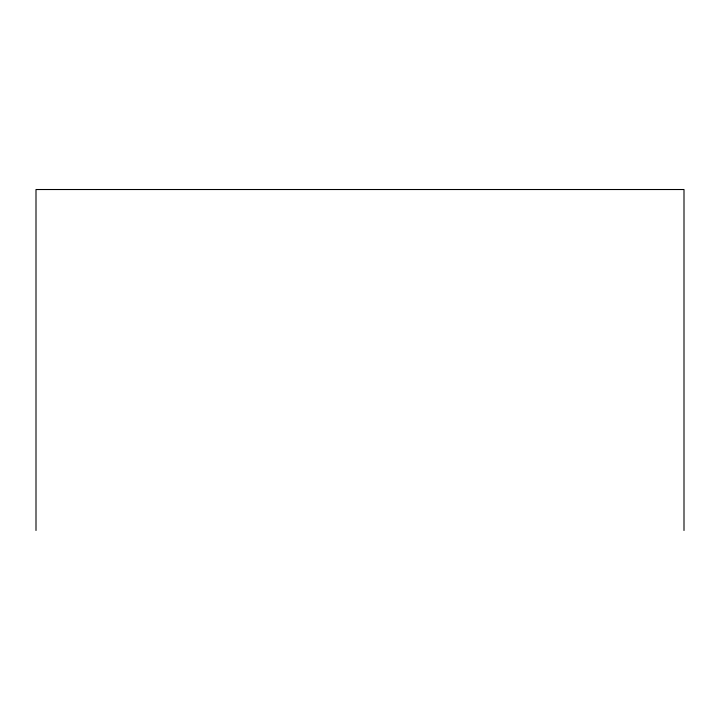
<?xml version="1.0" encoding="UTF-8"?>
<svg xmlns="http://www.w3.org/2000/svg" width="720" height="720" viewBox="0 0 720 720"><rect width="100%" height="100%" fill="white"/><g stroke="black" fill="none" stroke-linecap="round" stroke-linejoin="round"><path stroke-width="1.08" d="M684 530.478L684 189.522L36 189.522L36 530.478"/></g></svg>
